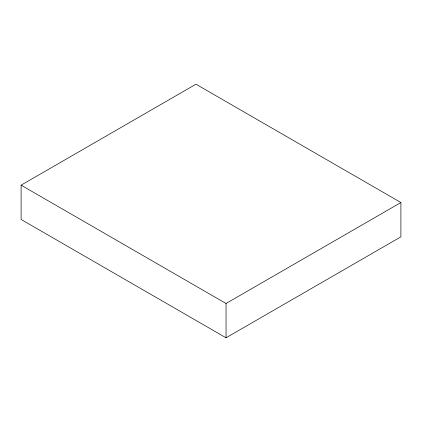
<?xml version="1.0" encoding="UTF-8"?>
<svg xmlns="http://www.w3.org/2000/svg" width="422" height="422" viewBox="0 0 422 422"><rect width="100%" height="100%" fill="white"/><g stroke="black" fill="none" stroke-linecap="round" stroke-linejoin="round"><path stroke-width="0.63" d="M21.1 185.163L195.956 84.21L400.9 202.534L400.9 236.837L226.044 337.79L21.1 219.466L21.1 185.163L226.044 303.487L400.9 202.534M226.044 303.487L226.044 337.79"/></g></svg>
